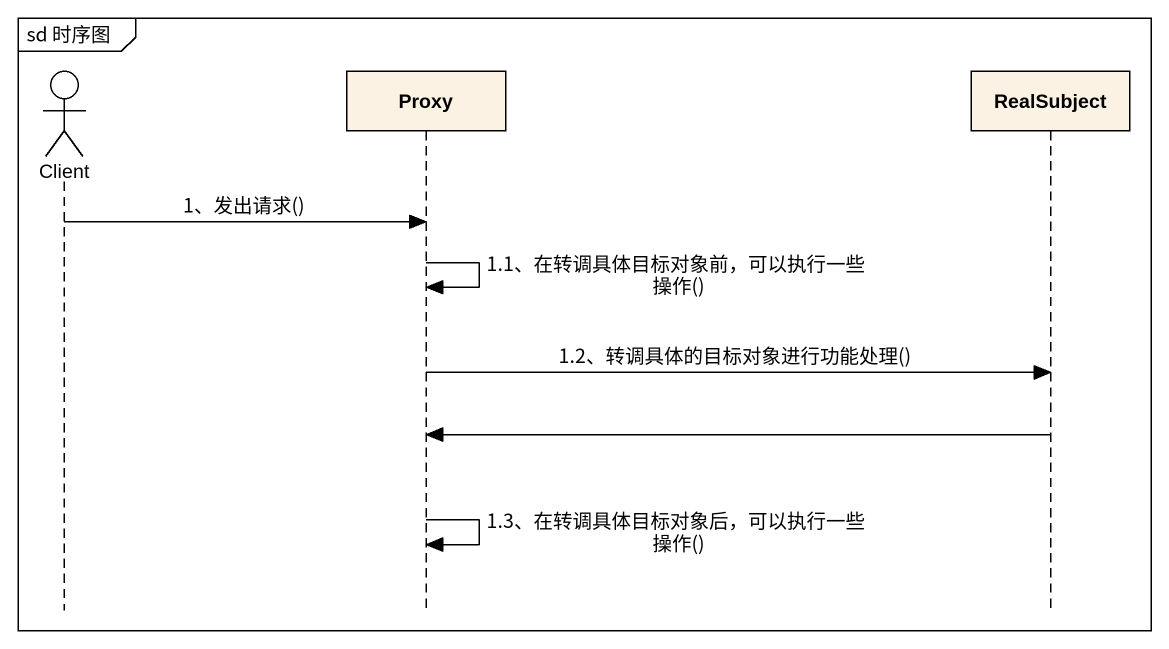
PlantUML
@startuml
mainframe sd 时序图
hide footbox
actor Client
participant Proxy
participant RealSubject

Client -> Proxy : 1、发出请求()
Proxy -> Proxy : 1.1、在转调具体目标对象前，可以执行一些操作()
Proxy -> RealSubject : 1.2、转调具体的目标对象进行功能处理()
RealSubject -> Proxy
Proxy -> Proxy : 1.3、在转调具体目标对象后，可以执行一些操作()
@enduml
